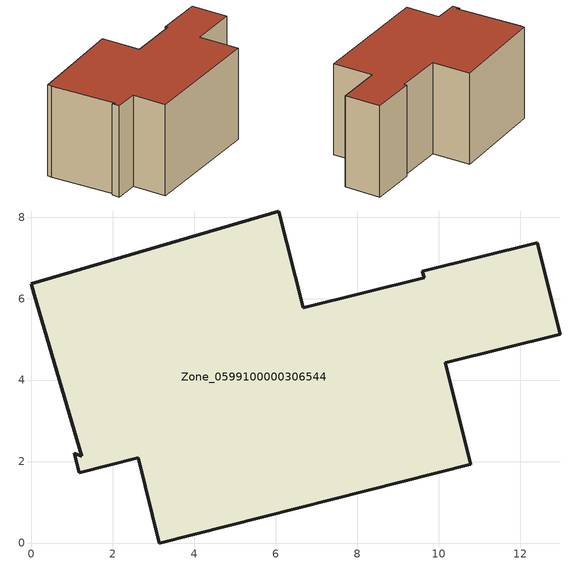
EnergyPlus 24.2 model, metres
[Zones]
Zone_0599100000306544
 floor ground (C_G): 10.16,4.42 10.79,1.93 3.14,0 2.62,2.09 1.17,1.73 1.05,2.2 1.24,2.12 0.08,6.1 0,6.36 6.07,8.15 6.67,5.77 9.64,6.51 9.6,6.67 12.42,7.37 12.98,5.13 z0
 wall outside (C_F): 12.42,7.37 9.6,6.67 9.64,6.51 6.67,5.77 6.07,8.15 0,6.36 0.08,6.1 1.24,2.12 1.05,2.2 1.17,1.73 2.62,2.09 3.14,0 10.79,1.93 10.16,4.42 12.98,5.13 12.42,7.37 z0:5.87
 roof outside (C_R): 0.08,6.1 1.24,2.12 1.05,2.2 1.17,1.73 2.62,2.09 3.14,0 10.79,1.93 10.16,4.42 12.98,5.13 12.42,7.37 9.6,6.67 9.64,6.51 6.67,5.77 6.07,8.15 0,6.36 z5.87
[BUILDING]
Pand.0599100000306544: North Axis=0; Terrain=City; Loads Convergence Tolerance Value=0.04; Temperature Convergence Tolerance Value=0.4; Solar Distribution=FullExterior; Maximum Number of Warmup Days=25; Minimum Number of Warmup Days=1
[Site:Location]
Rotterdam.The.Hague.AP_ZH_NLD Design_Conditions: Latitude=51.96; Longitude=4.45; Time Zone=1; Elevation=-4.5
[SITE:GROUNDTEMPERATURE:BUILDINGSURFACE]
18, 18, 18, 18, 18, 18, 18, 18, 18, 18, 18, 18
[MATERIAL] Thermal Absorptance=0.9; Solar Absorptance=0.7; Visible Absorptance=0.7
Name | Roughness | Thickness | Conductivity | Density | Specific Heat
G.TI.1965-1974 | MediumSmooth | 0.15 | 0.882353 | 540 | 1210
F.TI.1965-1974 | Rough | 0.3 | 0.697674 | 1920 | 840
R.TI.1965-1974 | MediumRough | 0.2 | 0.232558 | 1500 | 1000
[CONSTRUCTION]
C_G: G.TI.1965-1974
C_F: F.TI.1965-1974
C_R: R.TI.1965-1974
[ZONE]
Zone_0599100000306544: Type=1; Multiplier=1; Ceiling Height=Autocalculate; Volume=Autocalculate; Floor Area=autocalculate; Part of Total Floor Area=Yes
[ZONEINFILTRATION:DESIGNFLOWRATE]
Infil_Zone_0599100000306544: Zone or ZoneList or Space or SpaceList=Zone_0599100000306544; Schedule=AlwaysOn; Design Flow Rate Calculation Method=Flow/Area; Flow Rate per Floor Area=0.003; Constant Term Coefficient=1; Temperature Term Coefficient=0; Velocity Term Coefficient=0; Velocity Squared Term Coefficient=0
[HVACTEMPLATE:ZONE:IDEALLOADSAIRSYSTEM]
Zone_0599100000306544: Maximum Heating Supply Air Temperature=50; Minimum Cooling Supply Air Temperature=13; Maximum Heating Supply Air Humidity Ratio=0.0156; Minimum Cooling Supply Air Humidity Ratio=0.0077; Heating Limit=NoLimit; Cooling Limit=NoLimit; Dehumidification Control Type=ConstantSensibleHeatRatio; Cooling Sensible Heat Ratio=0.7; Dehumidification Setpoint=60; Humidification Control Type=None; Humidification Setpoint=30; Outdoor Air Method=None; Outdoor Air Flow Rate per Person=0.00944; Outdoor Air Flow Rate per Zone Floor Area=0; Outdoor Air Flow Rate per Zone=0; Demand Controlled Ventilation Type=None; Outdoor Air Economizer Type=NoEconomizer; Heat Recovery Type=None; Sensible Heat Recovery Effectiveness=0.7; Latent Heat Recovery Effectiveness=0.65
[ZONECONTROL:THERMOSTAT]
ThermostatControl_Zone_0599100000306544: Zone or ZoneList=Zone_0599100000306544; Control Type Schedule=DualSetpointControlType; Control 1=Thermostat_Zone_0599100000306544; Temperature Difference Between Cutout And Setpoint=0
[THERMOSTATSETPOINT:DUALSETPOINT]
Thermostat_Zone_0599100000306544: Heating Setpoint Temperature Schedule=HeatingSetpoint_Zone_0599100000306544; Cooling Setpoint Temperature Schedule=CoolingSetpoint_Zone_0599100000306544
[SCHEDULE:COMPACT]
HeatingSetpoint_Zone_0599100000306544: Through: 12/31, For: AllDays, Until: 24:00, 21
CoolingSetpoint_Zone_0599100000306544: Through: 12/31, For: AllDays, Until: 24:00, 24
DualSetpointControlType: Through: 12/31, For: AllDays, Until: 24:00, 4
AlwaysOn: Through: 12/31, For: AllDays, Until: 24:00, 1
